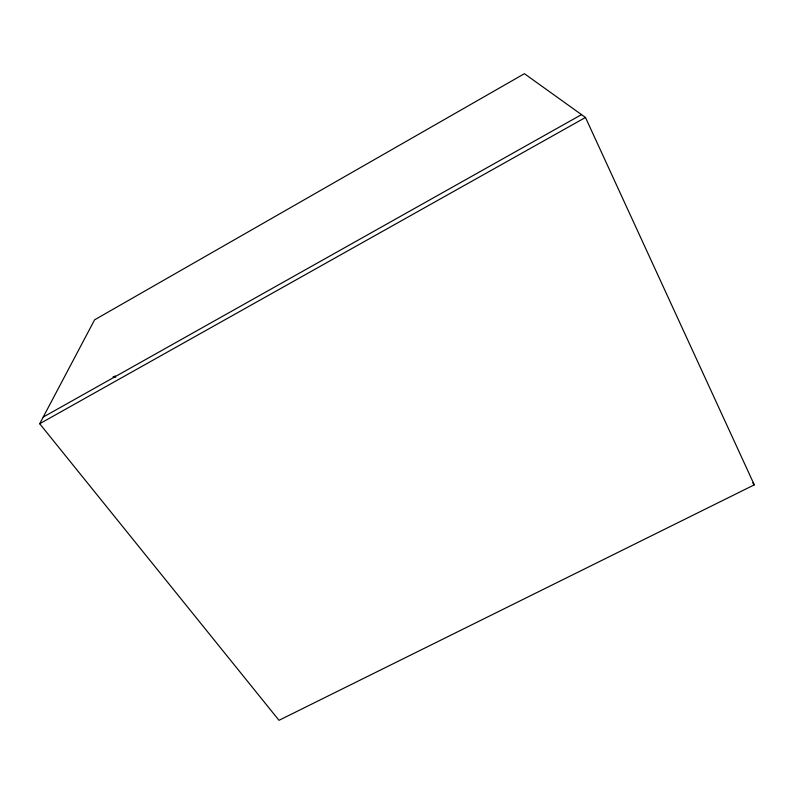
<?xml version="1.0" encoding="UTF-8"?>
<svg xmlns="http://www.w3.org/2000/svg" width="794" height="794" viewBox="0 0 794 794"><rect width="100%" height="100%" fill="white"/><g stroke="black" fill="none" stroke-linecap="round" stroke-linejoin="round"><path stroke-width="1.19" d="M39.7 423.738L94.595 319.833L524.427 73.693L585.476 117.472L754.3 484.846L279.002 720.307L39.7 423.738L585.476 117.472M43.213 417.088L581.506 114.624M115.348 375.999L113.115 376.882L115.706 377.13M752.772 482.911L754.3 484.846"/></g></svg>
